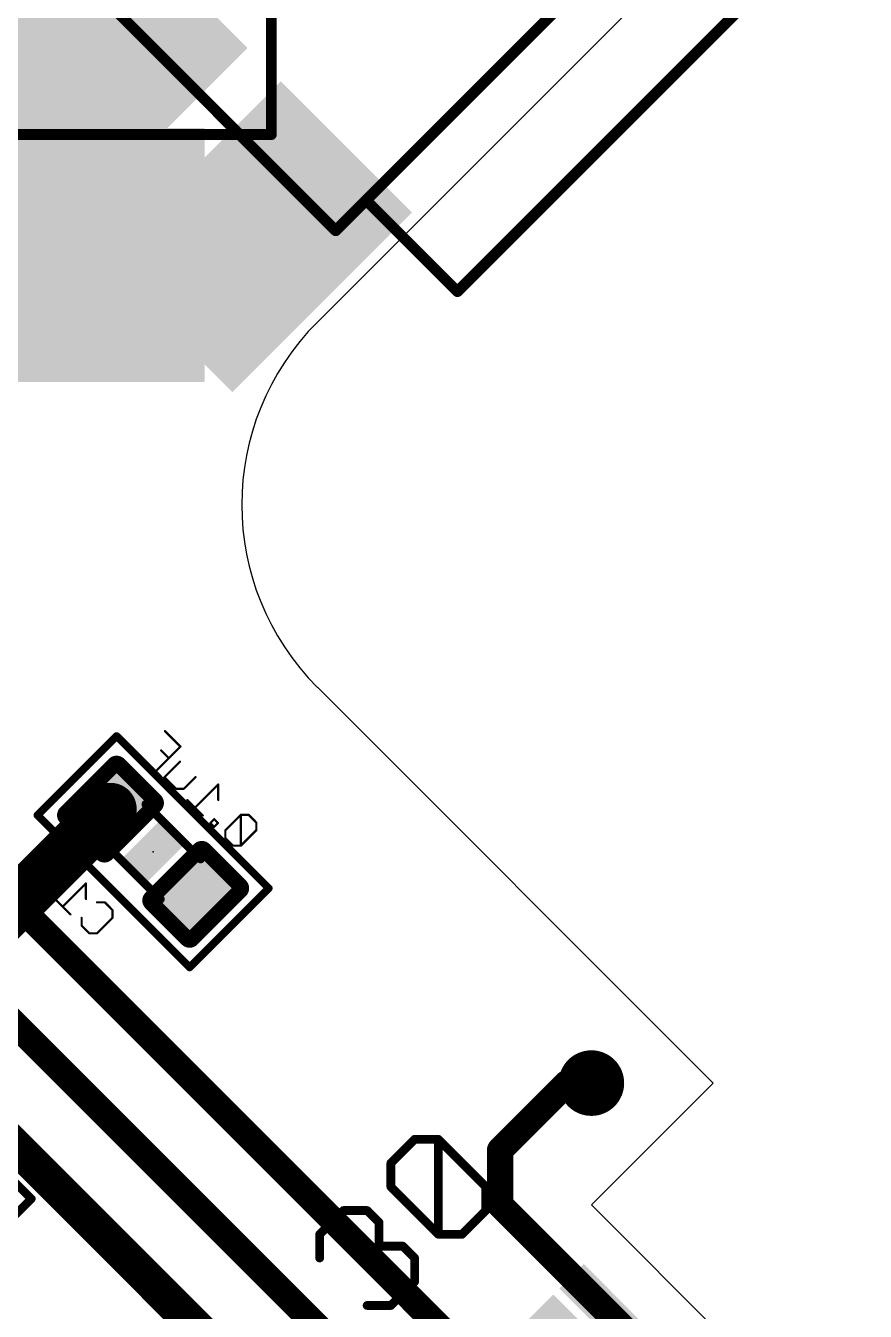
# Model space of a CAD drawing. Extents: x -76 to 580, y -41 to 95.
# Drawn here: x 316.93 to 326.68, y 4.77 to 19.7 of the extents above; entities that cross this region are included whole.
import ezdxf

# ---------------------------------------------------------------- set-up
doc = ezdxf.new("R2010")
doc.units = 0
for name, color, linetype in [('1', 22, 'CONTINUOUS'), ('16', 175, 'CONTINUOUS'), ('18', 82, 'CONTINUOUS'), ('20', 7, 'CONTINUOUS'), ('21', 32, 'CONTINUOUS'), ('24', 7, 'CONTINUOUS'), ('26', 253, 'CONTINUOUS'), ('28', 253, 'CONTINUOUS'), ('29', 253, 'CONTINUOUS'), ('30', 253, 'CONTINUOUS'), ('31', 253, 'CONTINUOUS'), ('32', 253, 'CONTINUOUS'), ('36', 253, 'CONTINUOUS'), ('40', 175, 'CONTINUOUS'), ('44', 253, 'CONTINUOUS'), ('51', 53, 'CONTINUOUS'), ('52', 253, 'CONTINUOUS')]:
    doc.layers.add(name, color=color, linetype=linetype)

# ---------------------------------------------------------------- blocks, each defined once
blk = doc.blocks.new('RECT')
blk.add_solid([(-0.5, -0.5), (0.5, -0.5), (-0.5, 0.5), (0.5, 0.5)])
blk = doc.blocks.new('RECT112000X144000R30')
at = {"const_width": 0.105}
blk.add_lwpolyline([(0.2975, -0.345), (0.2975, 0.345, 0.4142), (0.245, 0.3975), (-0.245, 0.3975, 0.4142), (-0.2975, 0.345), (-0.2975, -0.345, 0.4142), (-0.245, -0.3975), (0.245, -0.3975, 0.4142)], format="xyb", close=True, dxfattribs=at)
blk.add_solid([(-0.2704, -0.3704), (0.2704, -0.3704), (-0.2704, 0.3704), (0.2704, 0.3704)])
blk = doc.blocks.new('RECT136384X168384R30')
at = {"const_width": 0.1279}
blk.add_lwpolyline([(0.3623, -0.3983), (0.3623, 0.3983, 0.4142), (0.2983, 0.4623), (-0.2983, 0.4623, 0.4142), (-0.3623, 0.3983), (-0.3623, -0.3983, 0.4142), (-0.2983, -0.4623), (0.2983, -0.4623, 0.4142)], format="xyb", close=True, dxfattribs=at)
blk.add_solid([(-0.3237, -0.4237), (0.3237, -0.4237), (-0.3237, 0.4237), (0.3237, 0.4237)])
blk = doc.blocks.new('ROUNDV')
at = {"const_width": 0.5}
blk.add_lwpolyline([(0, -0.25, 1), (0, 0.25, 1), (0, -0.25)], format="xyb", dxfattribs=at)

msp = doc.modelspace()

# ---------------------------------------------------------------- linework, layer by layer
at = {"layer": '1'}
for points, const_width in [([(315.0868, 11.243), (323.3246, 3.0052)], 0.3048), ([(322.6175, 2.2981), (314.2383, 10.6773)], 0.3048), ([(322.4407, 6.6468), (323.2185, 7.4246)], 0.3048), ([(323.2185, 7.4246), (323.5014, 7.4246)], 0.3048), ([(321.9104, 1.591), (316.2889, 7.2125)], 0.4064), ([(322.4407, 6.0104), (322.4407, 6.6468)], 0.3048), ([(324.3852, 4.0659), (322.4407, 6.0104)], 0.3048)]:
    msp.add_lwpolyline(points, dxfattribs=dict(at, const_width=const_width))
at = {"layer": '1', "const_width": 0.1524}
for points in [[(323.2185, 7.5008, 1), (323.2185, 7.3484)], [(323.2724, 7.3707, 1), (323.1646, 7.4785)], [(323.5014, 7.3484, 1), (323.5014, 7.5008)], [(322.5169, 6.6468, 1), (322.3645, 6.6468)], [(322.3868, 6.7007, 1), (322.4946, 6.5929)], [(322.4946, 6.0643, 1), (322.3868, 5.9565)], [(322.3645, 6.0104, 1), (322.5169, 6.0104)]]:
    msp.add_lwpolyline(points, format="xyb", dxfattribs=at)
at = {"layer": '16', "const_width": 0.6096}
msp.add_lwpolyline([(317.9152, 10.6066), (315.2282, 7.9196)], dxfattribs=at)
at = {"layer": '16', "const_width": 0.3048}
msp.add_lwpolyline([(318.023, 10.4988, 1), (317.8074, 10.7144)], format="xyb", dxfattribs=at)
at = {"layer": '20'}
for p, q in [((320.3194, 16.2635), (326.6833, 22.6274)), ((320.3194, 12.0208), (324.9156, 7.4246)), ((324.9156, 7.4246), (323.5014, 6.0104)), ((323.5014, 6.0104), (326.3298, 3.182))]:
    msp.add_line(p, q, dxfattribs=at)
msp.add_arc((322.4407, 14.1421), 3, 135, 225, dxfattribs=at)
at = {"layer": '21', "const_width": 0.1016}
for points in [[(321.1722, 6.4958), (321.4478, 6.7715)], [(321.4478, 6.7715), (321.7235, 6.7715)], [(321.7235, 6.7715), (322.2747, 6.2202)], [(321.7235, 5.6689), (321.7235, 6.7715)], [(321.1722, 6.2202), (321.1722, 6.4958)], [(321.7235, 5.6689), (321.1722, 6.2202)], [(322.2747, 6.2202), (322.2747, 5.9446)], [(320.3453, 5.6689), (320.6209, 5.9446)], [(320.6209, 5.9446), (320.8966, 5.9446)], [(320.8966, 5.9446), (321.0344, 5.8068)], [(322.2747, 5.9446), (321.9991, 5.6689)], [(321.0344, 5.8068), (321.0344, 5.5311)], [(320.3453, 5.3933), (320.3453, 5.6689)], [(321.9991, 5.6689), (321.7235, 5.6689)], [(321.0344, 5.5311), (320.8966, 5.3933)], [(321.0344, 5.5311), (321.31, 5.5311)], [(321.31, 5.5311), (321.4478, 5.3933)], [(321.4478, 5.3933), (321.4478, 5.1177)], [(321.4478, 5.1177), (321.1722, 4.8421)], [(321.1722, 4.8421), (320.8966, 4.8421)]]:
    msp.add_lwpolyline(points, dxfattribs=at)
at = {"layer": '21', "const_width": 0.0508}
for points in [[(321.4478, 6.7969, 1), (321.4478, 6.7461)], [(321.4658, 6.7535, 1), (321.4299, 6.7894)], [(321.7489, 6.7715, 1), (321.6981, 6.7715)], [(321.7414, 6.7894, 1), (321.7055, 6.7535)], [(321.7235, 6.7461, 1), (321.7235, 6.7969)], [(321.1976, 6.4958, 1), (321.1468, 6.4958)], [(321.1542, 6.5138, 1), (321.1902, 6.4779)], [(321.1902, 6.2382, 1), (321.1542, 6.2022)], [(322.3001, 6.2202, 1), (322.2493, 6.2202)], [(321.1468, 6.2202, 1), (321.1976, 6.2202)], [(322.2568, 6.2022, 1), (322.2927, 6.2382)], [(320.6209, 5.97, 1), (320.6209, 5.9192)], [(320.6389, 5.9266, 1), (320.603, 5.9625)], [(320.9145, 5.9625, 1), (320.8786, 5.9266)], [(320.8966, 5.9192, 1), (320.8966, 5.97)], [(322.2927, 5.9266, 1), (322.2568, 5.9625)], [(321.0598, 5.8068, 1), (321.009, 5.8068)], [(321.0164, 5.7888, 1), (321.0524, 5.8247)], [(322.2493, 5.9446, 1), (322.3001, 5.9446)], [(320.3707, 5.6689, 1), (320.3199, 5.6689)], [(320.3274, 5.6869, 1), (320.3633, 5.651)], [(321.7235, 5.6943, 1), (321.7235, 5.6435)], [(321.6981, 5.6689, 1), (321.7489, 5.6689)], [(321.7055, 5.651, 1), (321.7414, 5.6869)], [(321.9811, 5.6869, 1), (322.0171, 5.651)], [(321.9991, 5.6435, 1), (321.9991, 5.6943)], [(321.0344, 5.5565, 1), (321.0344, 5.5057)], [(321.009, 5.5311, 1), (321.0598, 5.5311)], [(321.0524, 5.5132, 1), (321.0164, 5.5491)], [(321.328, 5.5491, 1), (321.2921, 5.5132)], [(321.31, 5.5057, 1), (321.31, 5.5565)], [(320.3199, 5.3933, 1), (320.3707, 5.3933)], [(320.8786, 5.4113, 1), (320.9145, 5.3753)], [(321.4732, 5.3933, 1), (321.4224, 5.3933)], [(321.4299, 5.3753, 1), (321.4658, 5.4113)], [(321.4224, 5.1177, 1), (321.4732, 5.1177)], [(321.4658, 5.0997, 1), (321.4299, 5.1356)], [(320.8966, 4.8675, 1), (320.8966, 4.8167)], [(321.1542, 4.86, 1), (321.1902, 4.8241)], [(321.1722, 4.8167, 1), (321.1722, 4.8675)]]:
    msp.add_lwpolyline(points, format="xyb", dxfattribs=at)
at = {"layer": '24'}
for p in [(322.6528, 19.4454), (318.4102, 10.1116)]:
    msp.add_point(p, dxfattribs=at)
at = {"layer": '26', "const_width": 0.0254}
for points in [[(317.2303, 10.0528), (317.1853, 10.0078)], [(317.1853, 10.0078), (317.1853, 9.918)], [(317.3202, 10.0528), (317.2303, 10.0528)], [(317.41, 9.9629), (317.3202, 10.0528)], [(317.0955, 9.918), (317.0505, 9.873)], [(317.0505, 9.873), (317.0505, 9.7831)], [(317.1853, 9.918), (317.0955, 9.918)], [(317.2752, 9.8281), (317.1853, 9.918)], [(317.3651, 9.8281), (317.41, 9.873)], [(317.41, 9.873), (317.41, 9.9629)], [(317.0505, 9.7831), (317.1404, 9.6933)], [(317.1404, 9.6933), (317.2303, 9.6933)], [(317.2303, 9.6933), (317.2752, 9.7382)], [(317.2752, 9.7382), (317.2752, 9.8281)], [(317.2752, 9.8281), (317.3651, 9.8281)], [(317.6297, 9.7432), (317.3601, 9.4736)], [(317.6297, 9.5635), (317.6297, 9.7432)], [(317.4499, 9.3837), (317.2702, 9.5635)], [(317.7595, 9.5236), (317.8494, 9.5236)], [(317.8494, 9.5236), (317.9392, 9.4337)], [(317.9392, 9.4337), (317.9392, 9.3438)], [(317.5797, 9.2539), (317.5797, 9.3438)], [(317.6696, 9.164), (317.5797, 9.2539)], [(317.9392, 9.3438), (317.7595, 9.164)], [(317.7595, 9.164), (317.6696, 9.164)]]:
    msp.add_lwpolyline(points, dxfattribs=at)
at = {"layer": '26', "const_width": 0.0127}
for points in [[(317.1917, 10.0078, 1), (317.179, 10.0078)], [(317.1809, 10.0123, 1), (317.1898, 10.0033)], [(317.2303, 10.0591, 1), (317.2303, 10.0464)], [(317.2348, 10.0483, 1), (317.2258, 10.0573)], [(317.3246, 10.0573, 1), (317.3157, 10.0483)], [(317.3202, 10.0464, 1), (317.3202, 10.0591)], [(317.0569, 9.873, 1), (317.0442, 9.873)], [(317.046, 9.8775, 1), (317.055, 9.8685)], [(317.0955, 9.9243, 1), (317.0955, 9.9116)], [(317.1, 9.9135, 1), (317.091, 9.9224)], [(317.179, 9.918, 1), (317.1917, 9.918)], [(317.1898, 9.9224, 1), (317.1809, 9.9135)], [(317.1853, 9.9116, 1), (317.1853, 9.9243)], [(317.4164, 9.9629, 1), (317.4037, 9.9629)], [(317.4037, 9.873, 1), (317.4164, 9.873)], [(317.4056, 9.9584, 1), (317.4145, 9.9674)], [(317.4145, 9.8685, 1), (317.4055, 9.8775)], [(317.055, 9.7876, 1), (317.046, 9.7786)], [(317.0442, 9.7831, 1), (317.0569, 9.7831)], [(317.1404, 9.6996, 1), (317.1404, 9.6869)], [(317.2303, 9.6869, 1), (317.2303, 9.6996)], [(317.2752, 9.8344, 1), (317.2752, 9.8217)], [(317.2816, 9.8281, 1), (317.2689, 9.8281)], [(317.2689, 9.7382, 1), (317.2816, 9.7382)], [(317.2707, 9.8236, 1), (317.2797, 9.8326)], [(317.2797, 9.7337, 1), (317.2707, 9.7427)], [(317.3606, 9.8326, 1), (317.3696, 9.8236)], [(317.3651, 9.8217, 1), (317.3651, 9.8344)], [(317.6361, 9.7432, 1), (317.6234, 9.7432)], [(317.6342, 9.7387, 1), (317.6252, 9.7477)], [(317.1359, 9.6888, 1), (317.1449, 9.6977)], [(317.2258, 9.6977, 1), (317.2348, 9.6888)], [(317.2747, 9.568, 1), (317.2657, 9.559)], [(317.6234, 9.5635, 1), (317.6361, 9.5635)], [(317.3556, 9.4781, 1), (317.3646, 9.4691)], [(317.7595, 9.5299, 1), (317.7595, 9.5172)], [(317.8539, 9.5281, 1), (317.8449, 9.5191)], [(317.8494, 9.5172, 1), (317.8494, 9.5299)], [(317.9456, 9.4337, 1), (317.9329, 9.4337)], [(317.9348, 9.4292, 1), (317.9437, 9.4382)], [(317.4455, 9.3792, 1), (317.4544, 9.3882)], [(317.5861, 9.3438, 1), (317.5734, 9.3438)], [(317.5842, 9.2584, 1), (317.5752, 9.2494)], [(317.5734, 9.2539, 1), (317.5861, 9.2539)], [(317.9329, 9.3438, 1), (317.9456, 9.3438)], [(317.9437, 9.3393, 1), (317.9348, 9.3483)], [(317.6696, 9.1704, 1), (317.6696, 9.1577)], [(317.6651, 9.1596, 1), (317.6741, 9.1685)], [(317.755, 9.1685, 1), (317.764, 9.1596)], [(317.7595, 9.1577, 1), (317.7595, 9.1704)]]:
    msp.add_lwpolyline(points, format="xyb", dxfattribs=at)
at = {"layer": '28', "const_width": 0.0254}
for points in [[(318.7278, 11.3322), (318.548, 11.5119)], [(318.4581, 11.0625), (318.7278, 11.3322)], [(318.593, 11.1973), (318.5031, 11.2872)], [(318.543, 10.9777), (318.7227, 11.1574)], [(318.6778, 10.8429), (318.543, 10.9777)], [(318.9025, 10.9777), (318.7677, 10.8429)], [(319.1671, 10.8928), (318.8975, 10.6232)], [(319.1671, 10.7131), (319.1671, 10.8928)], [(318.7677, 10.8429), (318.6778, 10.8429)], [(318.9873, 10.5333), (318.8076, 10.7131)], [(319.1196, 10.4909), (319.0747, 10.446)], [(319.0747, 10.446), (319.1196, 10.401)], [(319.1646, 10.446), (319.1196, 10.4909)], [(319.1196, 10.401), (319.1646, 10.446)], [(319.4292, 10.5409), (319.2494, 10.3611)], [(319.5191, 10.5409), (319.4292, 10.5409)], [(319.4292, 10.1814), (319.4292, 10.5409)], [(319.6089, 10.451), (319.5191, 10.5409)], [(319.6089, 10.3611), (319.6089, 10.451)], [(319.2494, 10.3611), (319.2494, 10.2712)], [(319.4292, 10.1814), (319.6089, 10.3611)], [(319.2494, 10.2712), (319.3393, 10.1814)], [(319.3393, 10.1814), (319.4292, 10.1814)]]:
    msp.add_lwpolyline(points, dxfattribs=at)
at = {"layer": '28', "const_width": 0.0127}
for points in [[(318.5525, 11.5164, 1), (318.5435, 11.5074)], [(318.5076, 11.2917, 1), (318.4986, 11.2827)], [(318.5885, 11.1929, 1), (318.5974, 11.2018)], [(318.7323, 11.3277, 1), (318.7233, 11.3366)], [(318.7233, 11.3277, 1), (318.7323, 11.3366)], [(318.4537, 11.067, 1), (318.4626, 11.058)], [(318.7272, 11.1529, 1), (318.7183, 11.1619)], [(318.5475, 10.9822, 1), (318.5385, 10.9732)], [(318.5385, 10.9822, 1), (318.5475, 10.9732)], [(318.907, 10.9732, 1), (318.898, 10.9822)], [(319.1735, 10.8928, 1), (319.1608, 10.8928)], [(319.1716, 10.8883, 1), (319.1626, 10.8973)], [(318.6778, 10.8492, 1), (318.6778, 10.8365)], [(318.6733, 10.8384, 1), (318.6823, 10.8473)], [(318.7632, 10.8473, 1), (318.7722, 10.8384)], [(318.7677, 10.8365, 1), (318.7677, 10.8492)], [(318.8121, 10.7176, 1), (318.8031, 10.7086)], [(318.893, 10.6277, 1), (318.902, 10.6187)], [(319.1608, 10.7131, 1), (319.1735, 10.7131)], [(318.9829, 10.5288, 1), (318.9918, 10.5378)], [(319.0792, 10.4504, 1), (319.0702, 10.4415)], [(319.0702, 10.4504, 1), (319.0792, 10.4415)], [(319.1241, 10.4954, 1), (319.1152, 10.4864)], [(319.1241, 10.4864, 1), (319.1152, 10.4954)], [(319.1691, 10.4415, 1), (319.1601, 10.4504)], [(319.1601, 10.4415, 1), (319.1691, 10.4504)], [(319.4355, 10.5409, 1), (319.4228, 10.5409)], [(319.4292, 10.5472, 1), (319.4292, 10.5345)], [(319.4337, 10.5364, 1), (319.4247, 10.5454)], [(319.5236, 10.5454, 1), (319.5146, 10.5364)], [(319.5191, 10.5345, 1), (319.5191, 10.5472)], [(319.6153, 10.451, 1), (319.6026, 10.451)], [(319.6045, 10.4465, 1), (319.6134, 10.4555)], [(319.1152, 10.4055, 1), (319.1241, 10.3965)], [(319.1152, 10.3965, 1), (319.1241, 10.4055)], [(319.2449, 10.3656, 1), (319.2539, 10.3566)], [(319.2558, 10.3611, 1), (319.2431, 10.3611)], [(319.6026, 10.3611, 1), (319.6153, 10.3611)], [(319.6134, 10.3566, 1), (319.6045, 10.3656)], [(319.2539, 10.2757, 1), (319.2449, 10.2667)], [(319.2431, 10.2712, 1), (319.2558, 10.2712)], [(319.3393, 10.1877, 1), (319.3393, 10.175)], [(319.3348, 10.1769, 1), (319.3438, 10.1858)], [(319.4228, 10.1814, 1), (319.4355, 10.1814)], [(319.4247, 10.1858, 1), (319.4337, 10.1769)], [(319.4292, 10.175, 1), (319.4292, 10.1877)]]:
    msp.add_lwpolyline(points, format="xyb", dxfattribs=at)
at = {"layer": '40'}
for points, const_width in [([(317.9859, 11.4551), (317.0667, 10.5359)], 0.09), ([(319.7537, 9.6874), (317.9859, 11.4551)], 0.09), ([(317.0667, 10.5359), (318.8344, 8.7681)], 0.09), ([(318.8344, 8.7681), (319.7537, 9.6874)], 0.09), ([(314.9454, 8.1317), (316.996, 6.0811)], 0.1), ([(316.996, 6.0811), (315.9353, 5.0205)], 0.1)]:
    msp.add_lwpolyline(points, dxfattribs=dict(at, const_width=const_width))
for points, const_width in [([(318.0018, 11.471, 1), (317.97, 11.4392)], 0.045), ([(318.0018, 11.4392, 1), (317.97, 11.471)], 0.045), ([(317.0826, 10.5518, 1), (317.0508, 10.52)], 0.045), ([(317.0508, 10.5518, 1), (317.0826, 10.52)], 0.045), ([(319.7696, 9.6714, 1), (319.7378, 9.7033)], 0.045), ([(319.7378, 9.6714, 1), (319.7696, 9.7033)], 0.045), ([(318.8185, 8.784, 1), (318.8504, 8.7522)], 0.045), ([(318.8185, 8.7522, 1), (318.8504, 8.784)], 0.045), ([(317.0136, 6.0634, 1), (316.9783, 6.0988)], 0.05), ([(316.9783, 6.0634, 1), (317.0136, 6.0988)], 0.05)]:
    msp.add_lwpolyline(points, format="xyb", dxfattribs=dict(at, const_width=const_width))
at = {"layer": '44'}
msp.add_circle((323.5014, 7.4246), 0.127, dxfattribs=at)
at = {"layer": '51', "const_width": 0.127}
for points in [[(319.7838, 33.9411), (319.7838, 18.4411)], [(319.7838, 18.4411), (313.7838, 18.4411)]]:
    msp.add_lwpolyline(points, dxfattribs=at)
at = {"layer": '51', "const_width": 0.0635}
for points in [[(319.7521, 18.4411, 1), (319.8156, 18.4411)], [(319.7838, 18.4094, 1), (319.7838, 18.4729)]]:
    msp.add_lwpolyline(points, format="xyb", dxfattribs=at)
at = {"layer": '52'}
for points, const_width in [([(309.5713, 28.2843), (320.5315, 17.3241)], 0.127), ([(324.4206, 21.2132), (320.8851, 17.6777)], 0.127), ([(325.4812, 20.1525), (321.9457, 16.617)], 0.127), ([(320.8851, 17.6777), (320.5315, 17.3241)], 0.127), ([(321.9457, 16.617), (320.8851, 17.6777)], 0.127), ([(318.3253, 10.6632), (318.9617, 10.0268)], 0.1), ([(317.8586, 10.1965), (318.495, 9.5601)], 0.1)]:
    msp.add_lwpolyline(points, dxfattribs=dict(at, const_width=const_width))
for points, const_width in [([(320.9075, 17.7001, 1), (320.8626, 17.6552)], 0.0635), ([(320.8626, 17.7001, 1), (320.9075, 17.6552)], 0.0635), ([(320.9075, 17.6552, 1), (320.8626, 17.7001)], 0.0635), ([(320.5091, 17.3466, 1), (320.554, 17.3017)], 0.0635), ([(320.5091, 17.3017, 1), (320.554, 17.3466)], 0.0635), ([(321.9233, 16.6395, 1), (321.9682, 16.5946)], 0.0635), ([(321.9233, 16.5946, 1), (321.9682, 16.6395)], 0.0635), ([(318.343, 10.6808, 1), (318.3077, 10.6455)], 0.05), ([(317.8763, 10.2142, 1), (317.841, 10.1788)], 0.05), ([(318.944, 10.0091, 1), (318.9794, 10.0444)], 0.05), ([(318.4774, 9.5424, 1), (318.5127, 9.5778)], 0.05)]:
    msp.add_lwpolyline(points, format="xyb", dxfattribs=dict(at, const_width=const_width))

# ---------------------------------------------------------------- block references
at = {"layer": '1'}
for p, xscale, yscale, rotation in [((317.5338, 17.0411), 2.8, 2.8, 90), ((324.3852, 4.0659), 0.25, 3, 45), ((324.0317, 3.7123), 0.25, 3, 45)]:
    msp.add_blockref('RECT', p, dxfattribs=dict(at, xscale=xscale, yscale=yscale, rotation=rotation))
at = {"layer": '16'}
for p, xscale, yscale, rotation in [((317.6324, 19.2333), 2.2, 2.8, 315), ((319.6123, 17.2534), 2.8, 2, 45)]:
    msp.add_blockref('RECT', p, dxfattribs=dict(at, xscale=xscale, yscale=yscale, rotation=rotation))
at = {"layer": '16', "rotation": 315}
for p in [(317.9152, 10.6066), (318.9052, 9.6166)]:
    msp.add_blockref('RECT112000X144000R30', p, dxfattribs=at)
at = {"layer": '18', "xscale": 0.6096, "yscale": 0.6096}
msp.add_blockref('ROUNDV', (323.5014, 7.4246), dxfattribs=at)
msp.add_blockref('ROUNDV', (323.5014, 7.4246), dxfattribs=at)
at = {"layer": '29'}
for p, xscale, yscale, rotation in [((317.5338, 17.0411), 2.9524, 2.9524, 90), ((324.3852, 4.0659), 0.4024, 3.1524, 45), ((324.0317, 3.7123), 0.4024, 3.1524, 45)]:
    msp.add_blockref('RECT', p, dxfattribs=dict(at, xscale=xscale, yscale=yscale, rotation=rotation))
at = {"layer": '29', "xscale": 0.762, "yscale": 0.762}
msp.add_blockref('ROUNDV', (323.5014, 7.4246), dxfattribs=at)
at = {"layer": '30'}
for p, xscale, yscale, rotation in [((317.6324, 19.2333), 2.3524, 2.9524, 315), ((319.6123, 17.2534), 2.9524, 2.1524, 45)]:
    msp.add_blockref('RECT', p, dxfattribs=dict(at, xscale=xscale, yscale=yscale, rotation=rotation))
at = {"layer": '30', "rotation": 315}
for p in [(317.9152, 10.6066), (318.9052, 9.6166)]:
    msp.add_blockref('RECT136384X168384R30', p, dxfattribs=at)
at = {"layer": '30', "xscale": 0.762, "yscale": 0.762}
msp.add_blockref('ROUNDV', (323.5014, 7.4246), dxfattribs=at)
at = {"layer": '31'}
for p, xscale, yscale, rotation in [((317.5338, 17.0411), 2.8, 2.8, 90), ((324.3852, 4.0659), 0.25, 3, 45), ((324.0317, 3.7123), 0.25, 3, 45)]:
    msp.add_blockref('RECT', p, dxfattribs=dict(at, xscale=xscale, yscale=yscale, rotation=rotation))
at = {"layer": '32'}
for p, xscale, yscale, rotation in [((317.6324, 19.2333), 2.2, 2.8, 315), ((319.6123, 17.2534), 2.8, 2, 45)]:
    msp.add_blockref('RECT', p, dxfattribs=dict(at, xscale=xscale, yscale=yscale, rotation=rotation))
at = {"layer": '32', "rotation": 315}
for p in [(317.9152, 10.6066), (318.9052, 9.6166)]:
    msp.add_blockref('RECT112000X144000R30', p, dxfattribs=at)
at = {"layer": '36', "xscale": 0.3998, "yscale": 0.6, "rotation": 315}
msp.add_blockref('RECT', (318.4102, 10.1116), dxfattribs=at)
at = {"layer": '51', "xscale": 2, "yscale": 1.5, "rotation": 270}
msp.add_blockref('RECT', (317.5338, 17.4411), dxfattribs=at)
at = {"layer": '52', "yscale": 1.5, "rotation": 135}
msp.add_blockref('RECT', (317.597, 19.1979), dxfattribs=at)
at = {"layer": '52'}
for p, xscale, yscale, rotation in [((319.5769, 17.218), 0.8, 1.5, 135), ((317.9859, 10.5359), 0.4, 0.8, 315), ((318.8344, 9.6874), 0.4, 0.8, 315)]:
    msp.add_blockref('RECT', p, dxfattribs=dict(at, xscale=xscale, yscale=yscale, rotation=rotation))

doc.saveas('drawing.dxf')
